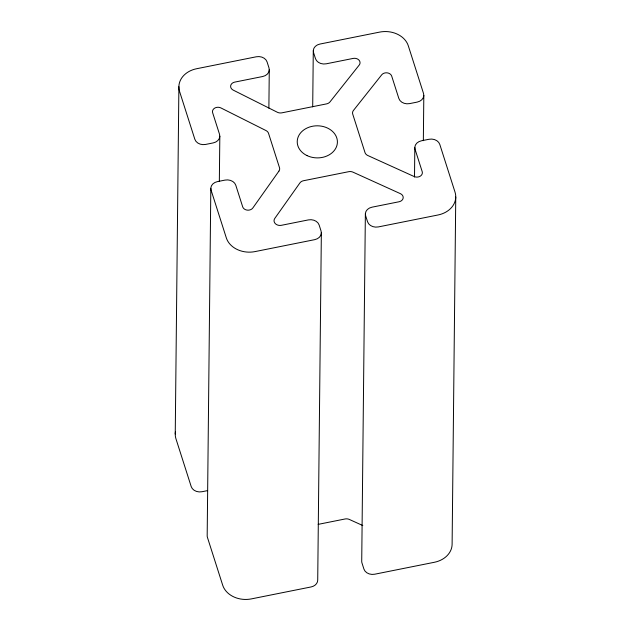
<?xml version="1.0" encoding="UTF-8"?>
<svg xmlns="http://www.w3.org/2000/svg" width="631" height="631" viewBox="0 0 631 631"><rect width="100%" height="100%" fill="white"/><g stroke="black" fill="none" stroke-linecap="round" stroke-linejoin="round"><path stroke-width="0.95" d="M175.244 433.986L178.888 86.692M210.817 188.346L207.181 535.64A8.85 7.067 0.6 0 0 207.457 537.47L222.688 585.182A23.607 18.851 0.6 0 0 251.312 598.906L311.107 586.94A8.85 7.067 0.6 0 0 317.716 580.204L321.353 232.91M219.343 181.436L219.825 136.186M268.877 108.161L269.279 69.789M312.7 106.868L313.284 50.788M365.365 213.917L361.721 561.211A8.85 7.067 0.6 0 0 361.997 563.041L363.921 569.075A8.85 7.067 0.6 0 0 374.688 574.218L434.349 562.284A23.607 18.851 0.6 0 0 452.112 544.308L455.756 197.014M414.504 177.043L414.819 147.528M423.346 140.666L423.819 95.407M207.638 490.595L201.975 491.73A8.85 7.067 0.6 0 1 191.209 486.588L175.978 438.876A23.607 18.851 0.6 0 1 175.489 431.533M318.158 524.369L345.031 518.99A5.9 4.709 0.6 0 1 349.385 519.463L362.786 525.544M278.91 171.135L252.85 207.954A5.521 4.409 0.6 0 1 247.313 210.139A5.521 4.409 0.6 0 1 242.69 206.842L235.789 185.238A8.85 7.067 0.6 0 0 225.022 180.095L217.482 181.602A8.85 7.067 0.6 0 0 211.093 190.176L226.324 237.887A23.607 18.851 0.6 0 0 254.948 251.611L314.751 239.646A8.85 7.067 0.6 0 0 321.076 231.08L319.152 225.046A8.85 7.067 0.6 0 0 308.385 219.904L281.402 225.306A5.9 4.709 0.6 0 1 275.258 223.579A5.9 4.709 0.6 0 1 274.8 218.397L299.883 182.958A5.9 4.709 0.6 0 1 303.566 180.718L348.667 171.695A5.9 4.709 0.6 0 1 353.021 172.168L400.385 193.654A5.529 4.409 0.6 0 1 403.146 198.095A5.529 4.409 0.6 0 1 399.013 201.77L372.022 207.173A8.85 7.067 0.6 0 0 365.633 215.747L367.565 221.781A8.85 7.067 0.6 0 0 378.324 226.923L437.993 214.99A23.607 18.851 0.6 0 0 455.022 192.124L439.791 144.412A8.85 7.067 0.6 0 0 429.025 139.27L421.476 140.784A8.85 7.067 0.6 0 0 415.088 149.358L422.194 171.616A5.521 4.409 0.6 0 1 420.207 176.207A5.521 4.409 0.6 0 1 414.133 176.522L367.826 155.518A5.9 4.709 0.6 0 1 365.002 152.568L352.729 114.124A5.9 4.709 0.6 0 1 353.455 110.441L381.692 74.837A5.521 4.409 0.6 0 1 387.229 72.857A5.521 4.409 0.6 0 1 391.717 76.138L398.847 98.475A8.85 7.067 0.6 0 0 409.614 103.61L417.162 102.104A8.85 7.067 0.6 0 0 423.559 93.577L408.289 45.755A23.607 18.851 0.6 0 0 379.61 32.11L319.949 44.052A8.85 7.067 0.6 0 0 313.56 52.625L315.484 58.659A8.85 7.067 0.6 0 0 326.251 63.802L353.163 58.423A5.521 4.409 0.6 0 1 358.992 60.126A5.521 4.409 0.6 0 1 359.197 65.08L330.013 101.867A5.9 4.709 0.6 0 1 326.487 103.902L281.891 112.831A5.9 4.709 0.6 0 1 277.309 112.239L233.218 90.115A5.521 4.409 0.6 0 1 230.686 85.69A5.521 4.409 0.6 0 1 234.771 82.101L262.614 76.532A8.85 7.067 0.6 0 0 269.003 67.959L267.079 61.925A8.85 7.067 0.6 0 0 256.312 56.782L196.651 68.724A23.607 18.851 0.6 0 0 179.614 91.582L194.845 139.293A8.85 7.067 0.6 0 0 205.611 144.436L213.16 142.921A8.85 7.067 0.6 0 0 219.549 134.348L212.647 112.744A5.521 4.409 0.6 0 1 214.737 108.098A5.521 4.409 0.6 0 1 220.921 107.94L265.951 130.538A5.9 4.709 0.6 0 1 268.546 133.378L279.486 167.657A5.9 4.709 0.6 0 1 278.91 171.135M307.068 155.612A20.089 16.043 0.6 0 0 337.411 142.117A20.089 16.043 0.6 0 0 307.478 127.825A20.089 16.043 0.6 0 0 307.068 155.612"/></g></svg>
